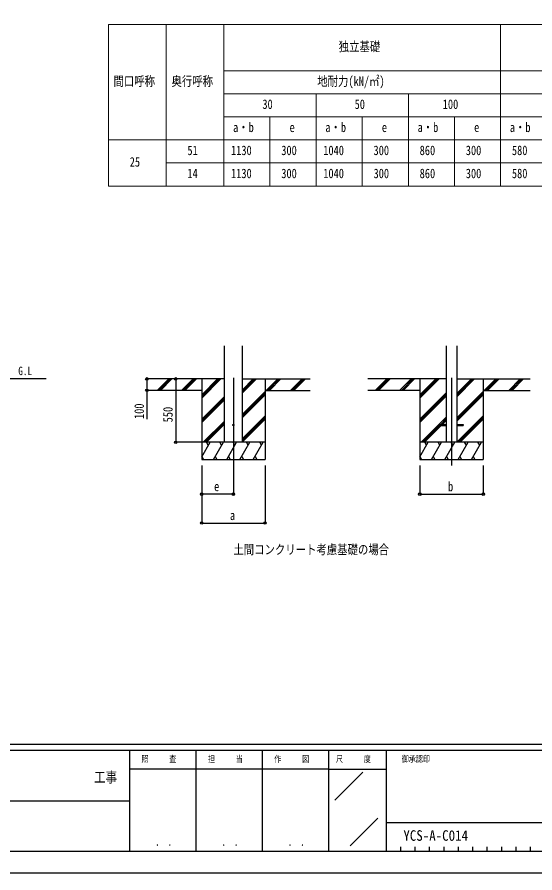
# Model space of a CAD drawing. Units: millimetres, scale not verified. Extents: x -10512 to 10512, y -7425 to 7425.
# Drawn here: x 2263 to 6753, y -7425 to -3 of the extents above; entities that cross this region are included whole.
import ezdxf
from ezdxf.enums import TextEntityAlignment as Align

# ---------------------------------------------------------------- set-up
doc = ezdxf.new("R2010")
doc.units = ezdxf.units.MM
doc.header["$LTSCALE"] = 30
doc.layers.add('0-1_TABLE1', color=7, linetype='Continuous', lineweight=18)
for name, color, linetype in [('0-2_USER1', 3, 'Continuous'), ('0-3_YKK_12', 2, 'Continuous'), ('0-4_YKK_13', 4, 'Continuous'), ('0-5_YKK_A1', 4, 'Continuous'), ('0-6_YKK_D', 6, 'Continuous'), ('0-7_YKK_ZWAK', 7, 'Continuous')]:
    doc.layers.add(name, color=color, linetype=linetype)
doc.styles.add('ＭＳ ゴシック', font='')
doc.styles.get('ＭＳ ゴシック').set_extended_font_data('MS Gothic')

msp = doc.modelspace()

# ---------------------------------------------------------------- linework, layer by layer
at = {"layer": '0-1_TABLE1'}
for p, q in [((3056.14, -68.6), (8856.14, -68.6)), ((3056.14, -68.6), (3056.14, -1468.6)), ((3556.14, -68.6), (3556.14, -1468.6)), ((6456.14, -68.6), (6456.14, -1468.6)), ((4056.14, -468.6), (8856.14, -468.6)), ((4056.14, -668.6), (8856.14, -668.6)), ((4056.14, -868.6), (8856.14, -868.6)), ((4456.14, -868.6), (4456.14, -1468.6)), ((5256.14, -868.6), (5256.14, -1468.6)), ((6056.14, -868.6), (6056.14, -1468.6)), ((3556.14, -1268.6), (8856.14, -1268.6))]:
    msp.add_line(p, q, dxfattribs=at)
for points in [[(4056.14, -68.6), (4056.14, -468.6), (4056.14, -1068.6), (4056.14, -1468.6)], [(4856.14, -668.6), (4856.14, -868.6), (4856.14, -1468.6)], [(5656.14, -668.6), (5656.14, -868.6), (5656.14, -1468.6)], [(3056.14, -1068.6), (4056.14, -1068.6), (8856.14, -1068.6)], [(3056.14, -1468.6), (3556.14, -1468.6), (8856.14, -1468.6)]]:
    msp.add_lwpolyline(points, dxfattribs=at)
at = {"layer": '0-3_YKK_12'}
for p, q in [((4138.86, -3131.54), (4138.86, -3890.74)), ((6030.43, -3131.54), (6030.43, -3890.74))]:
    msp.add_line(p, q, dxfattribs=at)
at = {"layer": '0-4_YKK_13'}
for p, q in [((5930.43, -3536.25), (5930.43, -3545.25)), ((5930.43, -3536.25), (5985.23, -3536.25)), ((5930.43, -3545.25), (5985.23, -3545.25)), ((6075.63, -3536.25), (6130.43, -3536.25)), ((6075.63, -3545.25), (6130.43, -3545.25)), ((6130.43, -3536.25), (6130.43, -3545.25))]:
    msp.add_line(p, q, dxfattribs=at)
msp.add_circle((4138.86, -3540.75), 5, dxfattribs=at)
at = {"layer": '0-5_YKK_A1'}
for p, q in [((4061.11, -3690.75), (4061.11, -2855.39)), ((4216.61, -3690.75), (4216.61, -2855.39)), ((5985.23, -2855.39), (5985.23, -3690.75)), ((6075.63, -2855.39), (6075.63, -3690.75)), ((2515.96, -3140.75), (1383.01, -3140.75)), ((4061.11, -3140.75), (3412.9, -3140.75)), ((3479.59, -3239.34), (3578.19, -3140.75)), ((3492.33, -3240.75), (3592.33, -3140.75)), ((3506.47, -3240.75), (3606.47, -3140.75)), ((3691.72, -3239.34), (3790.32, -3140.75)), ((3704.46, -3240.75), (3804.46, -3140.75)), ((3718.6, -3240.75), (3818.6, -3140.75)), ((3863.86, -3140.75), (3863.86, -3840.74)), ((3863.86, -3307.63), (4030.74, -3140.75)), ((3863.86, -3293.48), (4016.59, -3140.75)), ((3863.86, -3279.34), (4002.45, -3140.75)), ((4216.61, -3263.24), (4339.1, -3140.75)), ((4216.61, -3249.1), (4324.96, -3140.75)), ((4216.61, -3234.96), (4310.82, -3140.75)), ((4216.61, -3140.75), (4804.47, -3140.75)), ((4413.86, -3140.75), (4413.86, -3840.74)), ((4422.95, -3240.75), (4522.95, -3140.75)), ((4437.09, -3240.75), (4537.09, -3140.75)), ((4451.24, -3240.75), (4551.24, -3140.75)), ((4635.08, -3240.75), (4735.09, -3140.75)), ((4649.23, -3240.75), (4749.23, -3140.75)), ((4663.37, -3240.75), (4763.37, -3140.75)), ((5985.23, -3140.75), (5304.47, -3140.75)), ((5371.16, -3239.34), (5469.76, -3140.75)), ((5383.9, -3240.75), (5483.9, -3140.75)), ((5398.04, -3240.75), (5498.04, -3140.75)), ((5583.29, -3239.34), (5681.89, -3140.75)), ((5596.03, -3240.75), (5696.03, -3140.75)), ((5610.17, -3240.75), (5710.18, -3140.75)), ((5755.43, -3140.75), (5755.43, -3840.74)), ((5755.43, -3307.63), (5922.31, -3140.75)), ((5755.43, -3293.48), (5908.17, -3140.75)), ((5755.43, -3279.34), (5894.02, -3140.75)), ((6075.63, -3295.79), (6230.68, -3140.75)), ((6075.63, -3281.65), (6216.53, -3140.75)), ((6075.63, -3267.51), (6202.39, -3140.75)), ((6075.63, -3140.75), (6713.63, -3140.75)), ((6305.43, -3140.75), (6305.43, -3840.74)), ((6314.52, -3240.75), (6414.52, -3140.75)), ((6328.66, -3240.75), (6428.67, -3140.75)), ((6342.81, -3240.75), (6442.81, -3140.75)), ((6526.65, -3240.75), (6626.66, -3140.75)), ((6540.8, -3240.75), (6640.8, -3140.75)), ((6554.94, -3240.75), (6654.94, -3140.75)), ((3863.86, -3240.75), (3412.9, -3240.75)), ((4216.61, -3447.09), (4413.86, -3249.84)), ((4216.61, -3461.23), (4413.86, -3263.98)), ((4413.86, -3240.75), (4804.47, -3240.75)), ((5755.43, -3240.75), (5304.47, -3240.75)), ((5755.43, -3491.47), (5985.23, -3261.67)), ((6075.63, -3479.64), (6305.43, -3249.84)), ((6075.63, -3493.78), (6305.43, -3263.98)), ((6305.43, -3240.75), (6713.63, -3240.75)), ((3863.86, -3491.47), (4061.11, -3294.22)), ((3863.86, -3505.61), (4061.11, -3308.37)), ((3863.86, -3519.76), (4061.11, -3322.51)), ((4216.61, -3475.37), (4413.86, -3278.13)), ((5755.43, -3505.61), (5985.23, -3275.82)), ((5755.43, -3519.76), (5985.23, -3289.96)), ((6075.63, -3507.92), (6305.43, -3278.13)), ((4216.61, -3659.22), (4413.86, -3461.97)), ((4216.61, -3673.36), (4413.86, -3476.11)), ((5768.28, -3690.75), (5985.23, -3473.81)), ((5936.93, -3536.25), (5985.23, -3487.95)), ((6076.65, -3690.75), (6305.43, -3461.97)), ((6090.79, -3690.75), (6305.43, -3476.11)), ((3876.71, -3690.75), (4061.11, -3506.35)), ((3890.86, -3690.75), (4061.11, -3520.5)), ((3905, -3690.75), (4061.11, -3534.64)), ((4216.61, -3687.5), (4413.86, -3490.26)), ((5782.43, -3690.75), (5930.43, -3542.75)), ((5796.57, -3690.75), (5942.07, -3545.25)), ((5951.07, -3536.25), (5985.23, -3502.09)), ((6104.93, -3690.75), (6305.43, -3490.26)), ((3863.86, -3816.19), (3936.28, -3690.74)), ((4413.86, -3690.75), (3863.86, -3690.75)), ((3921.28, -3716.73), (3906.28, -3690.75)), ((3965.15, -3840.74), (4051.75, -3690.74)), ((4036.75, -3716.73), (4021.75, -3690.74)), ((4080.62, -3840.74), (4167.22, -3690.74)), ((4152.22, -3716.73), (4137.22, -3690.75)), ((4196.09, -3840.74), (4282.69, -3690.75)), ((4267.69, -3716.73), (4252.69, -3690.74)), ((4311.56, -3840.74), (4398.16, -3690.75)), ((4383.16, -3716.73), (4368.16, -3690.74)), ((5755.43, -3816.19), (5827.85, -3690.74)), ((6305.43, -3690.75), (5755.43, -3690.75)), ((5812.85, -3716.73), (5797.85, -3690.75)), ((5856.72, -3840.74), (5943.32, -3690.74)), ((5928.32, -3716.73), (5913.32, -3690.74)), ((5972.19, -3840.74), (6058.79, -3690.74)), ((6043.79, -3716.73), (6028.79, -3690.75)), ((6087.66, -3840.74), (6174.26, -3690.75)), ((6159.26, -3716.73), (6144.26, -3690.74)), ((6203.13, -3840.74), (6289.73, -3690.75)), ((6274.73, -3716.73), (6259.73, -3690.74)), ((3863.86, -3840.74), (4413.86, -3840.74)), ((3864.68, -3814.76), (3879.68, -3840.74)), ((3980.15, -3814.77), (3995.15, -3840.74)), ((4095.62, -3814.77), (4110.62, -3840.74)), ((4211.09, -3814.76), (4226.09, -3840.74)), ((4326.56, -3814.77), (4341.56, -3840.74)), ((5755.43, -3840.74), (6305.43, -3840.74)), ((5756.25, -3814.76), (5771.25, -3840.74)), ((5871.72, -3814.77), (5886.72, -3840.74)), ((5987.19, -3814.77), (6002.19, -3840.74)), ((6102.66, -3814.76), (6117.66, -3840.74)), ((6218.13, -3814.77), (6233.13, -3840.74))]:
    msp.add_line(p, q, dxfattribs=at)
at = {"layer": '0-6_YKK_D'}
for p, q in [((3478.52, -3140.75), (3387.8, -3140.75)), ((3638.8, -3140.75), (3638.8, -3690.75)), ((3478.52, -3240.75), (3387.8, -3240.75)), ((3862.86, -3690.75), (3637.8, -3690.75)), ((3863.86, -3890.74), (3863.86, -4391.74)), ((3863.86, -3890.74), (3863.86, -4141.74)), ((4138.86, -3890.74), (4138.86, -4141.74)), ((4413.86, -3890.74), (4413.86, -4391.74)), ((5755.43, -3890.74), (5755.43, -4141.74)), ((6305.43, -3890.74), (6305.43, -4141.74)), ((4138.86, -4140.74), (3863.86, -4140.74)), ((5755.43, -4140.74), (6305.43, -4140.74)), ((3863.86, -4390.74), (4413.86, -4390.74))]:
    msp.add_line(p, q, dxfattribs=at)
msp.add_lwpolyline([(3388.8, -3140.75), (3388.8, -3240.75), (3388.8, -3490.58)], dxfattribs=at)
for centre in [(3388.8, -3140.75), (3638.8, -3140.75), (3388.8, -3240.75), (3638.8, -3690.75), (3863.86, -4140.74), (4138.86, -4140.74), (5755.43, -4140.74), (6305.43, -4140.74), (3863.86, -4390.74), (4413.86, -4390.74)]:
    msp.add_circle(centre, 10.62, dxfattribs=at)
at = {"layer": '0-7_YKK_ZWAK'}
for p, q in [((9737.55, -6312.5), (-9762.45, -6312.5)), ((3237.55, -6362.5), (-12.45, -6362.5)), ((3812.55, -6362.5), (3812.55, -7237.5)), ((4387.55, -6362.5), (4387.55, -7237.5)), ((4962.55, -6362.5), (4962.55, -7237.5)), ((5462.55, -6362.5), (4962.55, -6362.5)), ((8043.8, -6362.5), (5462.55, -6362.5)), ((5462.55, -6362.5), (5462.55, -7237.5)), ((4962.55, -6525), (3237.55, -6525)), ((4962.55, -6525), (5462.55, -6525)), ((5017.76, -6795.73), (5262.59, -6550.9)), ((-12.45, -6800), (3237.55, -6800)), ((5151.68, -7189.97), (5392.23, -6949.42)), ((5462.55, -6987.5), (8043.8, -6987.5)), ((-12.45, -7237.5), (3237.55, -7237.5)), ((3237.55, -7237.5), (4962.55, -7237.5)), ((4962.55, -7237.5), (5462.55, -7237.5)), ((5462.55, -7237.5), (8043.8, -7237.5)), ((5587.55, -7200), (5587.55, -7237.5)), ((5712.55, -7200), (5712.55, -7237.5)), ((5837.55, -7200), (5837.55, -7237.5)), ((5962.55, -7200), (5962.55, -7237.5)), ((6087.55, -7200), (6087.55, -7237.5)), ((6212.55, -7200), (6212.55, -7237.5)), ((6337.55, -7200), (6337.55, -7237.5)), ((6462.55, -7200), (6462.55, -7237.5)), ((6587.55, -7200), (6587.55, -7237.5)), ((6712.55, -7200), (6712.55, -7237.5))]:
    msp.add_line(p, q, dxfattribs=at)
msp.add_lwpolyline([(-10512.5, -7425), (10512.5, -7425), (10512.5, 7425), (-10512.5, 7425)], close=True, dxfattribs=at)
msp.add_lwpolyline([(4962.55, -6362.5), (3237.55, -6362.5), (3237.55, -7237.5)], dxfattribs=at)

# ---------------------------------------------------------------- texts
at = {"layer": '0-1_TABLE1', "style": 'ＭＳ ゴシック', "width": 0.8}
for s, p in [('独立基礎', (5052.14, -324.85)), ('間口呼称', (3099.14, -624.85)), ('奥行呼称', (3602.14, -624.85)), ('地耐力(kN/㎡)', (4866.14, -624.85)), ('30', (4390.14, -824.85)), ('50', (5190.14, -824.85)), ('100', (5954.14, -824.85)), ('a・b', (4136.14, -1024.85)), ('e', (4626.14, -1024.85)), ('a・b', (4936.14, -1024.85)), ('e', (5426.14, -1024.85)), ('a・b', (5736.14, -1024.85)), ('e', (6226.14, -1024.85)), ('a・b', (6536.14, -1024.85)), ('51', (3740.14, -1224.85)), ('1130', (4118.14, -1224.85)), ('300', (4554.14, -1224.85)), ('1040', (4918.14, -1224.85)), ('300', (5354.14, -1224.85)), ('860', (5754.14, -1224.85)), ('300', (6154.14, -1224.85)), ('580', (6554.14, -1224.85)), ('25', (3240.14, -1324.85)), ('14', (3740.14, -1424.85)), ('1130', (4118.14, -1424.85)), ('300', (4554.14, -1424.85)), ('1040', (4918.14, -1424.85)), ('300', (5354.14, -1424.85)), ('860', (5754.14, -1424.85)), ('300', (6154.14, -1424.85)), ('580', (6554.14, -1424.85))]:
    msp.add_text(s, height=82.48, dxfattribs=at).set_placement(p, align=Align.BOTTOM_LEFT)
at = {"layer": '0-2_USER1', "style": 'ＭＳ ゴシック'}
for s, height, width, p in [('G.L', 73.31, 0.8, (2273.32, -3130.14)), ('土間コンクリート考慮基礎の場合', 82.48, 0.8, (4138.86, -4686.42)), ('YCS-A-C014', 91.64, 0.9, (5612.76, -7174.26))]:
    msp.add_text(s, height=height, dxfattribs=dict(at, width=width)).set_placement(p, align=Align.BOTTOM_LEFT)
at = {"layer": '0-6_YKK_D', "style": 'ＭＳ ゴシック', "width": 0.8}
for s, p in [('100', (3387.13, -3488.91)), ('550', (3637.13, -3517.75))]:
    msp.add_text(s, height=82.48, rotation=90, dxfattribs=at).set_placement(p, align=Align.BOTTOM_LEFT)
for s, p in [('e', (3971.36, -4139.08)), ('b', (6000.43, -4139.94)), ('a', (4108.86, -4389.94))]:
    msp.add_text(s, height=82.48, dxfattribs=at).set_placement(p, align=Align.BOTTOM_LEFT)
at = {"layer": '0-7_YKK_ZWAK', "style": 'ＭＳ ゴシック', "width": 0.8}
for s, height, p in [('照     査', 54.99, (3341.05, -6481.25)), ('担     当', 54.99, (3918.05, -6481.25)), ('作     図', 54.99, (4493.05, -6481.25)), ('尺     度', 54.99, (5028.55, -6481.25)), ('御承認印', 54.99, (5597.85, -6481.25)), ('工事', 91.64, (2930.83, -6668.66)), ('． ．', 64.79, (3462.5, -7210.88)), ('． ．', 64.79, (4037.5, -7210.88)), ('． ．', 64.79, (4612.5, -7210.88))]:
    msp.add_text(s, height=height, dxfattribs=at).set_placement(p, align=Align.BOTTOM_LEFT)

doc.saveas('drawing.dxf')
